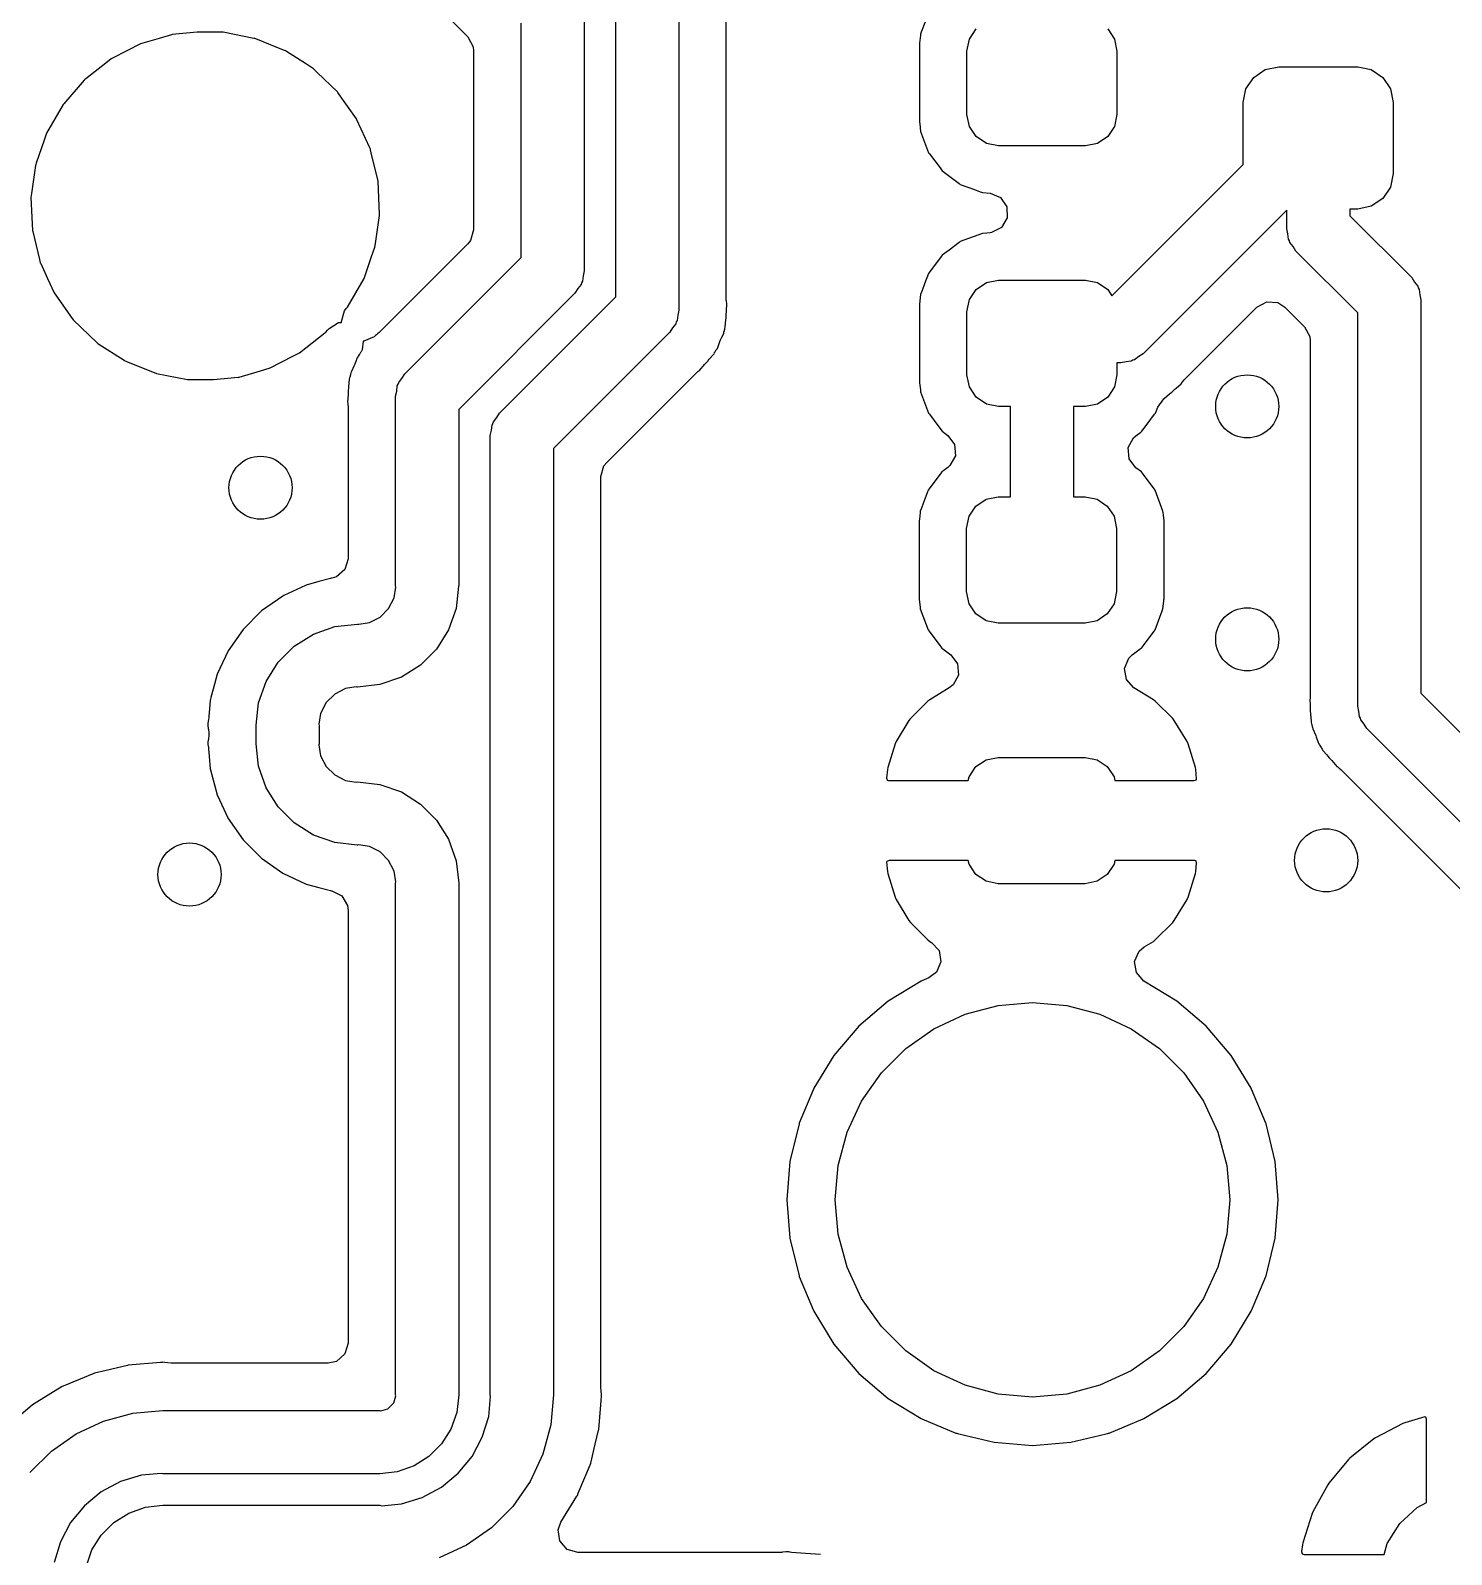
# Model space of a CAD drawing. Extents: x 3.82 to 6.18, y -5.18 to -3.22.
# Drawn here: x 4.4918 to 4.8462, y -4.7975 to -4.4175 of the extents above; entities that cross this region are included whole.
import ezdxf

# ---------------------------------------------------------------- set-up
doc = ezdxf.new("R2010")
doc.units = 0
doc.header["$MEASUREMENT"] = 0
doc.layers.add('BLACK', color=7, linetype='CONTINUOUS')

msp = doc.modelspace()

# ---------------------------------------------------------------- linework, layer by layer
at = {"layer": 'BLACK', "linetype": 'CONTINUOUS'}
for p, q in [((4.52777, -4.34596), (4.60089, -4.41908)), ((4.65354, -4.40259), (4.65354, -4.48719)), ((4.6378, -4.48391), (4.6378, -4.40585)), ((4.66537, -4.48456), (4.66537, -4.40535)), ((4.61417, -4.47413), (4.61417, -4.41563)), ((4.62992, -4.41237), (4.62992, -4.4774)), ((4.71568, -4.41341), (4.714, -4.4179)), ((4.52392, -4.41944), (4.51927, -4.42081)), ((4.52698, -4.41855), (4.52392, -4.41944)), ((4.5272, -4.41848), (4.52698, -4.41855)), ((4.52698, -4.41855), (4.52698, -4.41855)), ((4.53337, -4.41789), (4.5272, -4.41848)), ((4.53946, -4.41789), (4.53337, -4.41789)), ((4.53968, -4.4179), (4.53946, -4.41789)), ((4.53986, -4.41794), (4.53968, -4.4179)), ((4.54756, -4.41944), (4.53986, -4.41794)), ((4.53986, -4.41794), (4.53986, -4.41794)), ((4.54779, -4.41949), (4.54756, -4.41944)), ((4.54756, -4.41944), (4.54756, -4.41944)), ((4.54801, -4.41958), (4.54779, -4.41949)), ((4.55492, -4.42236), (4.54801, -4.41958)), ((4.54801, -4.41958), (4.54801, -4.41958)), ((4.60089, -4.41908), (4.60223, -4.42153)), ((4.71379, -4.41867), (4.71358, -4.42064)), ((4.71382, -4.41836), (4.71379, -4.41867)), ((4.71379, -4.41867), (4.71379, -4.41867)), ((4.714, -4.4179), (4.71382, -4.41836)), ((4.72539, -4.42264), (4.72599, -4.41962)), ((4.72599, -4.41962), (4.7277, -4.41707)), ((4.76049, -4.41707), (4.7622, -4.41962)), ((4.7622, -4.41962), (4.7628, -4.42264)), ((4.516, -4.42249), (4.51213, -4.42449)), ((4.51927, -4.42081), (4.516, -4.42249)), ((4.55546, -4.42258), (4.55492, -4.42236)), ((4.55566, -4.42271), (4.55546, -4.42258)), ((4.56064, -4.42592), (4.55566, -4.42271)), ((4.55566, -4.42271), (4.55566, -4.42271)), ((4.60223, -4.42153), (4.60234, -4.42259)), ((4.60234, -4.42259), (4.60234, -4.46717)), ((4.71358, -4.42064), (4.71356, -4.42077)), ((4.71356, -4.42077), (4.71356, -4.44025)), ((4.72539, -4.43839), (4.72539, -4.42264)), ((4.7628, -4.42264), (4.7628, -4.43839)), ((4.51106, -4.42527), (4.5056, -4.42956)), ((4.51192, -4.42459), (4.51106, -4.42527)), ((4.51213, -4.42449), (4.51192, -4.42459)), ((4.51213, -4.42449), (4.51213, -4.42449)), ((4.56241, -4.42706), (4.56064, -4.42592)), ((4.56258, -4.42723), (4.56241, -4.42706)), ((4.56333, -4.42795), (4.56258, -4.42723)), ((4.79689, -4.42917), (4.79976, -4.42725)), ((4.79976, -4.42725), (4.80315, -4.42657)), ((4.80315, -4.42657), (4.82283, -4.42657)), ((4.82283, -4.42657), (4.82622, -4.42725)), ((4.82622, -4.42725), (4.8291, -4.42917)), ((4.50526, -4.42988), (4.50015, -4.43577)), ((4.50542, -4.4297), (4.50526, -4.42988)), ((4.50526, -4.42988), (4.50526, -4.42988)), ((4.5056, -4.42956), (4.50542, -4.4297)), ((4.5056, -4.42956), (4.5056, -4.42956)), ((4.56838, -4.43278), (4.56333, -4.42795)), ((4.79497, -4.43204), (4.79689, -4.42917)), ((4.8291, -4.42917), (4.83102, -4.43204)), ((4.56852, -4.43297), (4.56838, -4.43278)), ((4.56866, -4.43317), (4.56852, -4.43297)), ((4.56852, -4.43297), (4.56852, -4.43297)), ((4.57316, -4.43952), (4.56866, -4.43317)), ((4.79429, -4.43543), (4.79497, -4.43204)), ((4.83102, -4.43204), (4.83169, -4.43543)), ((4.5, -4.43595), (4.49586, -4.4431)), ((4.50015, -4.43577), (4.5, -4.43595)), ((4.50015, -4.43577), (4.50015, -4.43577)), ((4.72599, -4.4414), (4.72539, -4.43839)), ((4.7628, -4.43839), (4.7622, -4.4414)), ((4.79429, -4.45087), (4.79429, -4.43543)), ((4.83169, -4.43543), (4.83169, -4.45315)), ((4.57326, -4.43974), (4.57316, -4.43952)), ((4.57643, -4.44671), (4.57326, -4.43974)), ((4.71356, -4.44025), (4.71358, -4.44038)), ((4.71358, -4.44038), (4.71358, -4.44038)), ((4.71358, -4.44038), (4.71362, -4.44078)), ((4.71362, -4.44078), (4.71382, -4.44266)), ((4.7277, -4.44395), (4.72599, -4.4414)), ((4.7622, -4.4414), (4.76049, -4.44395)), ((4.49525, -4.44485), (4.49328, -4.45054)), ((4.49586, -4.4431), (4.49525, -4.44485)), ((4.71382, -4.44266), (4.71581, -4.44795)), ((4.73025, -4.44566), (4.7277, -4.44395)), ((4.73327, -4.44626), (4.73025, -4.44566)), ((4.75492, -4.44626), (4.73327, -4.44626)), ((4.75793, -4.44566), (4.75492, -4.44626)), ((4.76049, -4.44395), (4.75793, -4.44566)), ((4.57659, -4.44705), (4.57643, -4.44671)), ((4.57664, -4.44728), (4.57659, -4.44705)), ((4.57682, -4.44802), (4.57664, -4.44728)), ((4.57664, -4.44728), (4.57664, -4.44728)), ((4.57852, -4.45509), (4.57682, -4.44802)), ((4.71581, -4.44795), (4.71602, -4.44823)), ((4.71602, -4.44823), (4.71602, -4.44823)), ((4.71602, -4.44823), (4.71866, -4.45176)), ((4.49311, -4.45115), (4.49211, -4.4581)), ((4.49315, -4.45091), (4.49311, -4.45115)), ((4.49311, -4.45115), (4.49311, -4.45115)), ((4.49328, -4.45054), (4.49315, -4.45091)), ((4.71866, -4.45176), (4.71919, -4.45246)), ((4.71919, -4.45246), (4.71947, -4.45267)), ((4.71947, -4.45267), (4.72342, -4.45564)), ((4.76155, -4.48362), (4.79429, -4.45087)), ((4.83169, -4.45315), (4.83102, -4.45654)), ((4.5789, -4.46335), (4.57852, -4.45509)), ((4.72342, -4.45564), (4.72343, -4.45564)), ((4.72343, -4.45564), (4.72371, -4.45585)), ((4.72371, -4.45585), (4.72723, -4.45717)), ((4.72723, -4.45717), (4.7287, -4.45772)), ((4.7287, -4.45772), (4.7287, -4.45772)), ((4.7287, -4.45772), (4.72899, -4.45783)), ((4.83102, -4.45654), (4.8291, -4.45941)), ((4.49211, -4.4581), (4.49196, -4.45909)), ((4.49196, -4.45909), (4.49234, -4.46735)), ((4.72899, -4.45783), (4.7293, -4.45786)), ((4.7293, -4.45786), (4.7293, -4.45786)), ((4.7293, -4.45786), (4.73113, -4.45806)), ((4.73113, -4.45806), (4.73371, -4.45913)), ((4.73371, -4.45913), (4.7353, -4.46143)), ((4.7353, -4.46143), (4.7354, -4.46422)), ((4.82622, -4.46133), (4.82283, -4.46201)), ((4.8291, -4.45941), (4.82622, -4.46133)), ((4.57785, -4.47062), (4.57887, -4.46358)), ((4.57887, -4.46358), (4.5789, -4.46335)), ((4.57887, -4.46358), (4.57887, -4.46358)), ((4.7354, -4.46422), (4.73397, -4.46663)), ((4.80512, -4.46232), (4.76934, -4.4981)), ((4.80512, -4.46693), (4.80512, -4.46232)), ((4.82283, -4.46201), (4.82087, -4.46201)), ((4.82087, -4.46201), (4.82087, -4.46367)), ((4.82087, -4.46367), (4.83629, -4.47909)), ((4.49234, -4.46735), (4.4924, -4.46758)), ((4.4924, -4.46758), (4.4924, -4.46758)), ((4.4924, -4.46758), (4.49409, -4.47459)), ((4.60234, -4.46717), (4.60156, -4.46986)), ((4.72899, -4.46816), (4.72371, -4.47014)), ((4.7293, -4.46812), (4.72899, -4.46816)), ((4.73038, -4.468), (4.7293, -4.46812)), ((4.7293, -4.46812), (4.7293, -4.46812)), ((4.73113, -4.46792), (4.73038, -4.468)), ((4.73147, -4.46787), (4.73113, -4.46792)), ((4.73397, -4.46663), (4.73147, -4.46787)), ((4.80541, -4.46821), (4.80512, -4.46693)), ((4.80556, -4.46952), (4.80541, -4.46821)), ((4.57692, -4.47382), (4.57764, -4.47175)), ((4.57764, -4.47175), (4.57772, -4.47153)), ((4.57764, -4.47175), (4.57764, -4.47175)), ((4.57772, -4.47153), (4.57785, -4.47062)), ((4.60089, -4.47068), (4.57877, -4.4928)), ((4.60156, -4.46986), (4.60089, -4.47068)), ((4.72092, -4.47223), (4.71919, -4.47352)), ((4.72342, -4.47035), (4.72092, -4.47223)), ((4.72343, -4.47035), (4.72342, -4.47035)), ((4.72371, -4.47014), (4.72343, -4.47035)), ((4.8058, -4.4699), (4.80556, -4.46952)), ((4.8059, -4.47034), (4.8058, -4.4699)), ((4.80672, -4.47137), (4.8059, -4.47034)), ((4.80741, -4.47249), (4.80672, -4.47137)), ((4.82283, -4.48791), (4.80741, -4.47249)), ((4.49409, -4.47459), (4.49428, -4.47539)), ((4.49428, -4.47539), (4.49438, -4.47561)), ((4.49438, -4.47561), (4.49438, -4.47561)), ((4.49438, -4.47561), (4.49608, -4.47934)), ((4.57501, -4.47934), (4.57692, -4.47382)), ((4.58518, -4.50312), (4.61417, -4.47413)), ((4.71898, -4.4738), (4.71602, -4.47776)), ((4.71919, -4.47352), (4.71898, -4.4738)), ((4.49608, -4.47934), (4.4977, -4.48292)), ((4.57087, -4.48649), (4.57501, -4.47934)), ((4.62924, -4.48038), (4.62914, -4.48082)), ((4.62948, -4.47999), (4.62924, -4.48038)), ((4.62963, -4.47869), (4.62948, -4.47999)), ((4.62992, -4.4774), (4.62963, -4.47869)), ((4.71581, -4.47804), (4.71483, -4.48065)), ((4.71602, -4.47776), (4.71581, -4.47804)), ((4.71602, -4.47776), (4.71602, -4.47776)), ((4.7277, -4.48203), (4.73025, -4.48032)), ((4.73025, -4.48032), (4.73327, -4.47972)), ((4.73327, -4.47972), (4.75492, -4.47972)), ((4.75492, -4.47972), (4.75793, -4.48032)), ((4.75793, -4.48032), (4.76049, -4.48203)), ((4.83629, -4.47909), (4.83698, -4.4802)), ((4.83698, -4.4802), (4.8378, -4.48123)), ((4.4977, -4.48292), (4.50048, -4.48683)), ((4.62762, -4.48296), (4.59862, -4.51195)), ((4.6088, -4.51291), (4.6378, -4.48391)), ((4.62831, -4.48185), (4.62762, -4.48296)), ((4.62914, -4.48082), (4.62831, -4.48185)), ((4.71382, -4.48332), (4.71356, -4.48573)), ((4.71419, -4.48234), (4.71382, -4.48332)), ((4.71483, -4.48065), (4.71419, -4.48234)), ((4.72599, -4.48459), (4.7277, -4.48203)), ((4.76049, -4.48203), (4.76155, -4.48362)), ((4.8378, -4.48123), (4.8379, -4.48167)), ((4.8379, -4.48167), (4.83814, -4.48206)), ((4.83814, -4.48206), (4.83829, -4.48336)), ((4.83829, -4.48336), (4.83858, -4.48465)), ((4.50048, -4.48683), (4.50181, -4.48871)), ((4.56936, -4.49003), (4.57018, -4.48736)), ((4.57018, -4.48736), (4.57058, -4.48683)), ((4.57058, -4.48683), (4.57087, -4.48649)), ((4.65354, -4.48719), (4.65325, -4.48847)), ((4.66543, -4.48512), (4.66537, -4.48456)), ((4.66537, -4.48811), (4.66539, -4.48775)), ((4.66537, -4.48871), (4.66537, -4.48811)), ((4.66539, -4.48775), (4.66543, -4.48721)), ((4.66546, -4.48548), (4.66543, -4.48512)), ((4.66543, -4.48512), (4.66543, -4.48512)), ((4.66543, -4.48721), (4.66553, -4.48582)), ((4.66553, -4.48582), (4.66546, -4.48548)), ((4.71356, -4.48573), (4.71356, -4.50521)), ((4.72539, -4.4876), (4.72599, -4.48459)), ((4.72539, -4.50335), (4.72539, -4.4876)), ((4.77956, -4.50461), (4.79767, -4.48649)), ((4.79767, -4.48649), (4.80013, -4.48515)), ((4.80013, -4.48515), (4.80291, -4.48535)), ((4.80291, -4.48535), (4.80469, -4.48649)), ((4.80469, -4.48649), (4.80955, -4.49135)), ((4.82283, -4.58599), (4.82283, -4.48791)), ((4.83858, -4.48465), (4.83858, -4.58273)), ((4.50181, -4.48871), (4.50249, -4.48966)), ((4.50249, -4.48966), (4.50846, -4.49538)), ((4.56591, -4.4922), (4.56628, -4.49178)), ((4.56628, -4.49178), (4.56863, -4.49027)), ((4.56863, -4.49027), (4.56943, -4.49027)), ((4.56943, -4.49027), (4.56936, -4.49003)), ((4.65194, -4.49163), (4.65124, -4.49274)), ((4.65276, -4.4906), (4.65194, -4.49163)), ((4.65286, -4.49016), (4.65276, -4.4906)), ((4.6531, -4.48978), (4.65286, -4.49016)), ((4.65325, -4.48847), (4.6531, -4.48978)), ((4.6648, -4.4925), (4.66496, -4.49193)), ((4.66496, -4.49193), (4.66499, -4.49178)), ((4.66499, -4.49178), (4.66511, -4.49145)), ((4.66511, -4.49145), (4.66525, -4.48962)), ((4.66525, -4.48962), (4.66529, -4.48923)), ((4.66529, -4.48923), (4.66537, -4.48871)), ((4.80955, -4.49135), (4.81089, -4.49381)), ((4.50846, -4.49538), (4.50866, -4.4955)), ((4.50866, -4.4955), (4.51521, -4.49973)), ((4.55895, -4.49785), (4.56206, -4.4954)), ((4.56206, -4.4954), (4.56526, -4.49289)), ((4.56526, -4.49288), (4.56545, -4.49274)), ((4.56526, -4.49289), (4.56526, -4.49288)), ((4.56545, -4.49274), (4.56591, -4.4922)), ((4.57484, -4.49497), (4.57454, -4.4971)), ((4.57499, -4.49499), (4.57484, -4.49497)), ((4.57754, -4.49386), (4.57499, -4.49499)), ((4.57761, -4.49379), (4.57754, -4.49386)), ((4.57785, -4.49353), (4.57761, -4.49379)), ((4.57814, -4.49334), (4.57785, -4.49353)), ((4.57841, -4.49311), (4.57814, -4.49334)), ((4.57877, -4.4928), (4.5784, -4.4931)), ((4.5784, -4.4931), (4.57841, -4.49311)), ((4.65124, -4.49274), (4.62224, -4.52174)), ((4.66339, -4.49604), (4.66377, -4.49502)), ((4.66377, -4.49502), (4.66393, -4.49465)), ((4.66393, -4.49465), (4.66428, -4.49392)), ((4.66428, -4.49392), (4.66471, -4.493)), ((4.66471, -4.493), (4.66476, -4.49265)), ((4.66476, -4.49265), (4.6648, -4.4925)), ((4.81089, -4.49381), (4.811, -4.49486)), ((4.811, -4.49486), (4.811, -4.58323)), ((4.5516, -4.50163), (4.55724, -4.49873)), ((4.55724, -4.49873), (4.55874, -4.49795)), ((4.55874, -4.49795), (4.55895, -4.49785)), ((4.55874, -4.49795), (4.55874, -4.49795)), ((4.57316, -4.49946), (4.57304, -4.49979)), ((4.57329, -4.49913), (4.57316, -4.49946)), ((4.57316, -4.49946), (4.57316, -4.49946)), ((4.5735, -4.49885), (4.57329, -4.49913)), ((4.57357, -4.49872), (4.5735, -4.49885)), ((4.57388, -4.4982), (4.57357, -4.49872)), ((4.57396, -4.49808), (4.57388, -4.4982)), ((4.57411, -4.49776), (4.57396, -4.49808)), ((4.57427, -4.49758), (4.57411, -4.49776)), ((4.57454, -4.4971), (4.57427, -4.49758)), ((4.66084, -4.49979), (4.6611, -4.49948)), ((4.6611, -4.49948), (4.66207, -4.49837)), ((4.66207, -4.49837), (4.66231, -4.49811)), ((4.66207, -4.49837), (4.66207, -4.49837)), ((4.66231, -4.49811), (4.66246, -4.49779)), ((4.66246, -4.49779), (4.66254, -4.49766)), ((4.66254, -4.49766), (4.66285, -4.49715)), ((4.66285, -4.49715), (4.66292, -4.49702)), ((4.66292, -4.49702), (4.66313, -4.49674)), ((4.66313, -4.49674), (4.66339, -4.49604)), ((4.76822, -4.4988), (4.76719, -4.49961)), ((4.76934, -4.4981), (4.76822, -4.4988)), ((4.51521, -4.49973), (4.51521, -4.49973)), ((4.51521, -4.49973), (4.5154, -4.49986)), ((4.5154, -4.49986), (4.51562, -4.49995)), ((4.51562, -4.49995), (4.52285, -4.50286)), ((4.52285, -4.50286), (4.52285, -4.50286)), ((4.52285, -4.50286), (4.52307, -4.50295)), ((4.52307, -4.50295), (4.5233, -4.503)), ((4.5233, -4.503), (4.5233, -4.503)), ((4.5233, -4.503), (4.53101, -4.5045)), ((4.54389, -4.50389), (4.5492, -4.50234)), ((4.5492, -4.50234), (4.5516, -4.50163)), ((4.57166, -4.50322), (4.57161, -4.50336)), ((4.57171, -4.50287), (4.57166, -4.50322)), ((4.57186, -4.50255), (4.57171, -4.50287)), ((4.57249, -4.50121), (4.57186, -4.50255)), ((4.57186, -4.50255), (4.57186, -4.50255)), ((4.57264, -4.50085), (4.57249, -4.50121)), ((4.57271, -4.50066), (4.57264, -4.50085)), ((4.57304, -4.49979), (4.57271, -4.50066)), ((4.58448, -4.50424), (4.58518, -4.50312)), ((4.63553, -4.52518), (4.65765, -4.50306)), ((4.65765, -4.50306), (4.65802, -4.50277)), ((4.658, -4.50275), (4.65827, -4.50252)), ((4.65802, -4.50277), (4.658, -4.50275)), ((4.65827, -4.50252), (4.65857, -4.50234)), ((4.65857, -4.50234), (4.6596, -4.50118)), ((4.6596, -4.50118), (4.65995, -4.50077)), ((4.65995, -4.50077), (4.66016, -4.50055)), ((4.66016, -4.50055), (4.6606, -4.50011)), ((4.6606, -4.50011), (4.66072, -4.49995)), ((4.66072, -4.49995), (4.66084, -4.49979)), ((4.72599, -4.50636), (4.72539, -4.50335)), ((4.7628, -4.50335), (4.7622, -4.50636)), ((4.76378, -4.50039), (4.7628, -4.50039)), ((4.7628, -4.50039), (4.7628, -4.50335)), ((4.76506, -4.5001), (4.76378, -4.50039)), ((4.76637, -4.49996), (4.76506, -4.5001)), ((4.76675, -4.49972), (4.76637, -4.49996)), ((4.76719, -4.49961), (4.76675, -4.49972)), ((4.53101, -4.5045), (4.53101, -4.5045)), ((4.53101, -4.5045), (4.53119, -4.50454)), ((4.53119, -4.50454), (4.5314, -4.50455)), ((4.5314, -4.50455), (4.5375, -4.50455)), ((4.5375, -4.50455), (4.54366, -4.50396)), ((4.54366, -4.50396), (4.54389, -4.50389)), ((4.54389, -4.50389), (4.54389, -4.50389)), ((4.57112, -4.50664), (4.57104, -4.50716)), ((4.57117, -4.50624), (4.57112, -4.50664)), ((4.57131, -4.50442), (4.57117, -4.50624)), ((4.57143, -4.50408), (4.57131, -4.50442)), ((4.57146, -4.50394), (4.57143, -4.50408)), ((4.57161, -4.50336), (4.57146, -4.50394)), ((4.58317, -4.50739), (4.58332, -4.50609)), ((4.58332, -4.50609), (4.58356, -4.5057)), ((4.58356, -4.5057), (4.58366, -4.50526)), ((4.58366, -4.50526), (4.58448, -4.50424)), ((4.71356, -4.50521), (4.71358, -4.50535)), ((4.71358, -4.50535), (4.71358, -4.50535)), ((4.71358, -4.50535), (4.71377, -4.50712)), ((4.71377, -4.50712), (4.71382, -4.50762)), ((4.7277, -4.50891), (4.72599, -4.50636)), ((4.7622, -4.50636), (4.76049, -4.50891)), ((4.77663, -4.50754), (4.77705, -4.50712)), ((4.77705, -4.50712), (4.77732, -4.50687)), ((4.77732, -4.50687), (4.77758, -4.50664)), ((4.77758, -4.50664), (4.77878, -4.50561)), ((4.77878, -4.50561), (4.77897, -4.50531)), ((4.77897, -4.50531), (4.77921, -4.50504)), ((4.77921, -4.50504), (4.77956, -4.50461)), ((4.77921, -4.50504), (4.77921, -4.50504)), ((4.57094, -4.50931), (4.57089, -4.51004)), ((4.57089, -4.51004), (4.57096, -4.51039)), ((4.57103, -4.50812), (4.57094, -4.50931)), ((4.57096, -4.51039), (4.57098, -4.51074)), ((4.57098, -4.51074), (4.57098, -4.51074)), ((4.57098, -4.51074), (4.57104, -4.5113)), ((4.57104, -4.50775), (4.57103, -4.50812)), ((4.57104, -4.50716), (4.57104, -4.50775)), ((4.58287, -4.50868), (4.58317, -4.50739)), ((4.58287, -4.55597), (4.58287, -4.50868)), ((4.71382, -4.50762), (4.71581, -4.51291)), ((4.73025, -4.51062), (4.7277, -4.50891)), ((4.73327, -4.51122), (4.73025, -4.51062)), ((4.75793, -4.51062), (4.75492, -4.51122)), ((4.76049, -4.50891), (4.75793, -4.51062)), ((4.77295, -4.5114), (4.77452, -4.50931)), ((4.77451, -4.50929), (4.77459, -4.50922)), ((4.77452, -4.50931), (4.77451, -4.50929)), ((4.77459, -4.50922), (4.77589, -4.50809)), ((4.77589, -4.50809), (4.7762, -4.50785)), ((4.7762, -4.50785), (4.77647, -4.50765)), ((4.77647, -4.50765), (4.77663, -4.50754)), ((4.57104, -4.5113), (4.57104, -4.5492)), ((4.59862, -4.51195), (4.59862, -4.55598)), ((4.60728, -4.51505), (4.6081, -4.51402)), ((4.6081, -4.51402), (4.6088, -4.51291)), ((4.71581, -4.51291), (4.71602, -4.51319)), ((4.71602, -4.51319), (4.71602, -4.51319)), ((4.71602, -4.51319), (4.71809, -4.51596)), ((4.73622, -4.51122), (4.73327, -4.51122)), ((4.73622, -4.53377), (4.73622, -4.51122)), ((4.75492, -4.51122), (4.75197, -4.51122)), ((4.75197, -4.51122), (4.75197, -4.53377)), ((4.77009, -4.51596), (4.77217, -4.51319)), ((4.77217, -4.51319), (4.77238, -4.51291)), ((4.77217, -4.51319), (4.77217, -4.51319)), ((4.77238, -4.51291), (4.77295, -4.5114)), ((4.6065, -4.51846), (4.60679, -4.51718)), ((4.6065, -4.75768), (4.6065, -4.51846)), ((4.60679, -4.51718), (4.60694, -4.51587)), ((4.60694, -4.51587), (4.60718, -4.51549)), ((4.60718, -4.51549), (4.60728, -4.51505)), ((4.71809, -4.51596), (4.71919, -4.51742)), ((4.71919, -4.51742), (4.7203, -4.51825)), ((4.7203, -4.51825), (4.72062, -4.51849)), ((4.72062, -4.51849), (4.72229, -4.52073)), ((4.76748, -4.51856), (4.76872, -4.51763)), ((4.76872, -4.51763), (4.769, -4.51742)), ((4.769, -4.51742), (4.77009, -4.51596)), ((4.62224, -4.52174), (4.62224, -4.75768)), ((4.72229, -4.52073), (4.72249, -4.52352)), ((4.76561, -4.52147), (4.76695, -4.51902)), ((4.7658, -4.52426), (4.76561, -4.52147)), ((4.76695, -4.51902), (4.76748, -4.51856)), ((4.63407, -4.52869), (4.63486, -4.52601)), ((4.63486, -4.52601), (4.63553, -4.52518)), ((4.72115, -4.52597), (4.72062, -4.52643)), ((4.72249, -4.52352), (4.72115, -4.52597)), ((4.76748, -4.5265), (4.7658, -4.52426)), ((4.63407, -4.75591), (4.63407, -4.52869)), ((4.71888, -4.52785), (4.71592, -4.5318)), ((4.7191, -4.52757), (4.71888, -4.52785)), ((4.71962, -4.52717), (4.7191, -4.52757)), ((4.72062, -4.52643), (4.71962, -4.52717)), ((4.7689, -4.52757), (4.76748, -4.5265)), ((4.76912, -4.52785), (4.7689, -4.52757)), ((4.77208, -4.5318), (4.76912, -4.52785)), ((4.71571, -4.53209), (4.71447, -4.5354)), ((4.71592, -4.5318), (4.71571, -4.53209)), ((4.71592, -4.5318), (4.71592, -4.5318)), ((4.77229, -4.53209), (4.77208, -4.5318)), ((4.77208, -4.5318), (4.77208, -4.5318)), ((4.77427, -4.53737), (4.77229, -4.53209)), ((4.71373, -4.53737), (4.7137, -4.53768)), ((4.71402, -4.5366), (4.71373, -4.53737)), ((4.71447, -4.5354), (4.71402, -4.5366)), ((4.7259, -4.53863), (4.72761, -4.53608)), ((4.72761, -4.53608), (4.73016, -4.53437)), ((4.73016, -4.53437), (4.73317, -4.53377)), ((4.73317, -4.53377), (4.73622, -4.53377)), ((4.75197, -4.53377), (4.75483, -4.53377)), ((4.75483, -4.53377), (4.75784, -4.53437)), ((4.75784, -4.53437), (4.76039, -4.53608)), ((4.76039, -4.53608), (4.7621, -4.53863)), ((4.7743, -4.53768), (4.77427, -4.53737)), ((4.71351, -4.53937), (4.71347, -4.53978)), ((4.71347, -4.53978), (4.71347, -4.55926)), ((4.7137, -4.53768), (4.71351, -4.53937)), ((4.7137, -4.53768), (4.7137, -4.53768)), ((4.7253, -4.54165), (4.7259, -4.53863)), ((4.7621, -4.53863), (4.7627, -4.54165)), ((4.77438, -4.53836), (4.7743, -4.53768)), ((4.7743, -4.53768), (4.7743, -4.53768)), ((4.77453, -4.53978), (4.77438, -4.53836)), ((4.77453, -4.55926), (4.77453, -4.53978)), ((4.7253, -4.55739), (4.7253, -4.54165)), ((4.7627, -4.54165), (4.7627, -4.55739)), ((4.57026, -4.55189), (4.56814, -4.55372)), ((4.57104, -4.5492), (4.57026, -4.55189)), ((4.56043, -4.55585), (4.55503, -4.55837)), ((4.56062, -4.55576), (4.56043, -4.55585)), ((4.56376, -4.55492), (4.56062, -4.55576)), ((4.56668, -4.55413), (4.56376, -4.55492)), ((4.56689, -4.55408), (4.56668, -4.55413)), ((4.56668, -4.55413), (4.56668, -4.55413)), ((4.56701, -4.55407), (4.56689, -4.55408)), ((4.56814, -4.55372), (4.56701, -4.55407)), ((4.58252, -4.55895), (4.58294, -4.55627)), ((4.58294, -4.55627), (4.58287, -4.55597)), ((4.59861, -4.55605), (4.59799, -4.56159)), ((4.59862, -4.556), (4.59861, -4.55605)), ((4.59862, -4.55598), (4.59862, -4.556)), ((4.59862, -4.55598), (4.59862, -4.55598)), ((4.55474, -4.5585), (4.54943, -4.56222)), ((4.55503, -4.55837), (4.55474, -4.5585)), ((4.58115, -4.56163), (4.58252, -4.55895)), ((4.71347, -4.55926), (4.71348, -4.55939)), ((4.71348, -4.55939), (4.71348, -4.55939)), ((4.71348, -4.55939), (4.71369, -4.56126)), ((4.7259, -4.56041), (4.7253, -4.55739)), ((4.7627, -4.55739), (4.7621, -4.56041)), ((4.77427, -4.56167), (4.77447, -4.55978)), ((4.77447, -4.55978), (4.77452, -4.55939)), ((4.77452, -4.55939), (4.77453, -4.55926)), ((4.77452, -4.55939), (4.77452, -4.55939)), ((4.54943, -4.56222), (4.54484, -4.56681)), ((4.57634, -4.56513), (4.57902, -4.56376)), ((4.57902, -4.56376), (4.58115, -4.56163)), ((4.59799, -4.56159), (4.59612, -4.56693)), ((4.71369, -4.56126), (4.71373, -4.56167)), ((4.71373, -4.56167), (4.71571, -4.56695)), ((4.72761, -4.56296), (4.7259, -4.56041)), ((4.73016, -4.56467), (4.72761, -4.56296)), ((4.76039, -4.56296), (4.75784, -4.56467)), ((4.7621, -4.56041), (4.76039, -4.56296)), ((4.77229, -4.56695), (4.77406, -4.56222)), ((4.77406, -4.56222), (4.77416, -4.56196)), ((4.77416, -4.56196), (4.77427, -4.56167)), ((4.77416, -4.56196), (4.77416, -4.56196)), ((4.54484, -4.56681), (4.54111, -4.57213)), ((4.5624, -4.56799), (4.56774, -4.56612)), ((4.56774, -4.56612), (4.57335, -4.56549)), ((4.57335, -4.56549), (4.57336, -4.56549)), ((4.57336, -4.56549), (4.57337, -4.56549)), ((4.57337, -4.56549), (4.57339, -4.56549)), ((4.57339, -4.56549), (4.57368, -4.56555)), ((4.57368, -4.56555), (4.57634, -4.56513)), ((4.59612, -4.56693), (4.59311, -4.57172)), ((4.71571, -4.56695), (4.71592, -4.56724)), ((4.71592, -4.56724), (4.71592, -4.56724)), ((4.71592, -4.56724), (4.7186, -4.57081)), ((4.73317, -4.56527), (4.73016, -4.56467)), ((4.75483, -4.56527), (4.73317, -4.56527)), ((4.75784, -4.56467), (4.75483, -4.56527)), ((4.7694, -4.57081), (4.77208, -4.56724)), ((4.77208, -4.56724), (4.77229, -4.56695)), ((4.77208, -4.56724), (4.77208, -4.56724)), ((4.55361, -4.575), (4.55761, -4.571)), ((4.55761, -4.571), (4.5624, -4.56799)), ((4.59311, -4.57172), (4.58911, -4.57572)), ((4.7186, -4.57081), (4.7191, -4.57147)), ((4.7191, -4.57147), (4.71938, -4.57168)), ((4.71938, -4.57168), (4.72139, -4.57319)), ((4.76661, -4.57319), (4.76862, -4.57168)), ((4.76862, -4.57168), (4.7689, -4.57147)), ((4.7689, -4.57147), (4.7694, -4.57081)), ((4.54111, -4.57213), (4.53837, -4.57801)), ((4.5506, -4.57979), (4.55361, -4.575)), ((4.72139, -4.57319), (4.72306, -4.57543)), ((4.72306, -4.57543), (4.72326, -4.57821)), ((4.76466, -4.57658), (4.76575, -4.57401)), ((4.76575, -4.57401), (4.76661, -4.57319)), ((4.53837, -4.57801), (4.53738, -4.58172)), ((4.58432, -4.57873), (4.57898, -4.5806)), ((4.58911, -4.57572), (4.58432, -4.57873)), ((4.72326, -4.57821), (4.72192, -4.58067)), ((4.76513, -4.57934), (4.76466, -4.57658)), ((4.76702, -4.5814), (4.76513, -4.57934)), ((4.53738, -4.58172), (4.53682, -4.58379)), ((4.54873, -4.58513), (4.5506, -4.57979)), ((4.5677, -4.58296), (4.56557, -4.58509)), ((4.57038, -4.58159), (4.5677, -4.58296)), ((4.57304, -4.58117), (4.57038, -4.58159)), ((4.57333, -4.58123), (4.57304, -4.58117)), ((4.57335, -4.58123), (4.57333, -4.58123)), ((4.57336, -4.58123), (4.57335, -4.58123)), ((4.57335, -4.58123), (4.57335, -4.58123)), ((4.57335, -4.58123), (4.57335, -4.58123)), ((4.57335, -4.58123), (4.57335, -4.58123)), ((4.57335, -4.58123), (4.57335, -4.58123)), ((4.57898, -4.5806), (4.57336, -4.58123)), ((4.72098, -4.5814), (4.7161, -4.58436)), ((4.72192, -4.58067), (4.72098, -4.5814)), ((4.7719, -4.58436), (4.76702, -4.5814)), ((4.83858, -4.58273), (4.91877, -4.66292)), ((4.53648, -4.58663), (4.53632, -4.58848)), ((4.53667, -4.5845), (4.53648, -4.58663)), ((4.53669, -4.58428), (4.53667, -4.5845)), ((4.53667, -4.5845), (4.53667, -4.5845)), ((4.53682, -4.58379), (4.53669, -4.58428)), ((4.5481, -4.59072), (4.54873, -4.58513)), ((4.56557, -4.58509), (4.5642, -4.58777)), ((4.71564, -4.58472), (4.71129, -4.58907)), ((4.7161, -4.58436), (4.71564, -4.58472)), ((4.77236, -4.58472), (4.7719, -4.58436)), ((4.77671, -4.58907), (4.77236, -4.58472)), ((4.81094, -4.58405), (4.81087, -4.5844)), ((4.81087, -4.5844), (4.81094, -4.58553)), ((4.81097, -4.5837), (4.81094, -4.58405)), ((4.81094, -4.58553), (4.81099, -4.58648)), ((4.811, -4.58323), (4.81095, -4.5837)), ((4.81095, -4.5837), (4.81097, -4.5837)), ((4.81099, -4.58648), (4.811, -4.58678)), ((4.811, -4.58678), (4.811, -4.58741)), ((4.82313, -4.58728), (4.82283, -4.58599)), ((4.53607, -4.59026), (4.53606, -4.59075)), ((4.53606, -4.59075), (4.53618, -4.59154)), ((4.53624, -4.58925), (4.53607, -4.59026)), ((4.53629, -4.58886), (4.53624, -4.58925)), ((4.53632, -4.58848), (4.53629, -4.58886)), ((4.5481, -4.59073), (4.5481, -4.59072)), ((4.5481, -4.59534), (4.5481, -4.59073)), ((4.5642, -4.58777), (4.56377, -4.59044)), ((4.56377, -4.59044), (4.56384, -4.59075)), ((4.56384, -4.59075), (4.56384, -4.59535)), ((4.71092, -4.58954), (4.70774, -4.5948)), ((4.71129, -4.58907), (4.71092, -4.58954)), ((4.77708, -4.58954), (4.77671, -4.58907)), ((4.78026, -4.5948), (4.77708, -4.58954)), ((4.811, -4.58741), (4.81103, -4.58758)), ((4.81103, -4.58758), (4.81106, -4.58781)), ((4.81106, -4.58781), (4.8111, -4.5882)), ((4.8111, -4.5882), (4.81112, -4.58848)), ((4.81112, -4.58848), (4.81121, -4.59003)), ((4.81121, -4.59003), (4.81133, -4.59036)), ((4.81133, -4.59036), (4.81137, -4.59051)), ((4.81137, -4.59051), (4.81151, -4.59109)), ((4.82327, -4.58858), (4.82313, -4.58728)), ((4.82351, -4.58897), (4.82327, -4.58858)), ((4.82361, -4.58941), (4.82351, -4.58897)), ((4.82443, -4.59044), (4.82361, -4.58941)), ((4.82513, -4.59155), (4.82443, -4.59044)), ((4.5362, -4.59409), (4.53607, -4.59485)), ((4.53618, -4.59154), (4.53622, -4.59181)), ((4.53627, -4.59327), (4.5362, -4.59409)), ((4.53622, -4.59181), (4.53627, -4.59252)), ((4.53627, -4.59252), (4.53627, -4.59327)), ((4.81151, -4.59109), (4.81155, -4.59123)), ((4.81155, -4.59123), (4.8116, -4.59158)), ((4.8116, -4.59158), (4.81236, -4.59325)), ((4.81236, -4.59325), (4.81251, -4.59362)), ((4.81251, -4.59362), (4.81301, -4.59501)), ((4.90531, -4.67174), (4.82513, -4.59155)), ((4.53607, -4.59485), (4.53606, -4.59534)), ((4.53606, -4.59534), (4.53609, -4.59553)), ((4.53609, -4.59553), (4.53609, -4.59553)), ((4.53609, -4.59553), (4.5362, -4.5963)), ((4.5362, -4.5963), (4.53623, -4.59657)), ((4.53623, -4.59657), (4.5364, -4.59845)), ((4.5481, -4.59535), (4.5481, -4.59534)), ((4.54873, -4.60096), (4.5481, -4.59535)), ((4.56384, -4.59536), (4.56378, -4.59565)), ((4.56378, -4.59565), (4.5642, -4.59832)), ((4.56384, -4.59535), (4.56384, -4.59536)), ((4.56384, -4.59536), (4.56384, -4.59536)), ((4.5642, -4.59832), (4.56557, -4.601)), ((4.70749, -4.59534), (4.70564, -4.60124)), ((4.70774, -4.5948), (4.70749, -4.59534)), ((4.78051, -4.59534), (4.78026, -4.5948)), ((4.78236, -4.60124), (4.78051, -4.59534)), ((4.81301, -4.59501), (4.81301, -4.59501)), ((4.81301, -4.59501), (4.81313, -4.59534)), ((4.81313, -4.59534), (4.81334, -4.59563)), ((4.81334, -4.59563), (4.81341, -4.59576)), ((4.81341, -4.59576), (4.81371, -4.59627)), ((4.81371, -4.59627), (4.81379, -4.5964)), ((4.81379, -4.5964), (4.81394, -4.59672)), ((4.81394, -4.59672), (4.81417, -4.59699)), ((4.81417, -4.59699), (4.81417, -4.59699)), ((4.81417, -4.59699), (4.81513, -4.59811)), ((4.81513, -4.59811), (4.81538, -4.59842)), ((4.5364, -4.59845), (4.53667, -4.60159)), ((4.53667, -4.60159), (4.53669, -4.60181)), ((4.53669, -4.60181), (4.53837, -4.60808)), ((4.5506, -4.6063), (4.54873, -4.60096)), ((4.56557, -4.601), (4.5677, -4.60313)), ((4.70554, -4.60175), (4.70534, -4.60391)), ((4.70564, -4.60124), (4.70554, -4.60175)), ((4.7259, -4.60359), (4.72761, -4.60104)), ((4.72761, -4.60104), (4.73016, -4.59933)), ((4.73016, -4.59933), (4.73317, -4.59873)), ((4.73317, -4.59873), (4.75483, -4.59873)), ((4.75483, -4.59873), (4.75784, -4.59933)), ((4.75784, -4.59933), (4.76039, -4.60104)), ((4.76039, -4.60104), (4.7621, -4.60359)), ((4.78246, -4.60175), (4.78236, -4.60124)), ((4.78267, -4.60408), (4.78246, -4.60175)), ((4.81538, -4.59842), (4.81569, -4.59884)), ((4.81569, -4.59884), (4.81611, -4.59927)), ((4.81611, -4.59927), (4.81636, -4.59954)), ((4.81636, -4.59954), (4.81762, -4.601)), ((4.81762, -4.601), (4.81792, -4.60119)), ((4.81792, -4.60119), (4.81818, -4.60142)), ((4.81818, -4.60142), (4.81818, -4.60142)), ((4.81818, -4.60142), (4.81862, -4.60177)), ((4.81862, -4.60177), (4.89203, -4.67518)), ((4.5677, -4.60313), (4.57038, -4.6045)), ((4.57038, -4.6045), (4.57305, -4.60493)), ((4.57305, -4.60493), (4.57336, -4.60486)), ((4.57336, -4.60486), (4.57336, -4.60485)), ((4.57336, -4.60485), (4.57337, -4.60486)), ((4.57336, -4.60486), (4.57336, -4.60486)), ((4.57337, -4.60486), (4.57337, -4.60486)), ((4.57337, -4.60486), (4.57339, -4.60486)), ((4.57339, -4.60486), (4.5734, -4.60486)), ((4.5734, -4.60486), (4.57898, -4.60549)), ((4.57898, -4.60549), (4.58432, -4.60736)), ((4.70534, -4.60391), (4.70548, -4.60437)), ((4.70548, -4.60437), (4.70553, -4.60441)), ((4.70553, -4.60441), (4.70583, -4.60448)), ((4.70583, -4.60448), (4.72572, -4.60448)), ((4.72572, -4.60448), (4.7259, -4.60359)), ((4.7621, -4.60359), (4.76228, -4.60448)), ((4.76228, -4.60448), (4.78199, -4.60448)), ((4.78199, -4.60448), (4.78259, -4.6043)), ((4.78259, -4.6043), (4.78263, -4.60425)), ((4.78263, -4.60425), (4.78267, -4.60408)), ((4.53837, -4.60808), (4.54111, -4.61396)), ((4.55361, -4.61109), (4.5506, -4.6063)), ((4.58432, -4.60736), (4.58911, -4.61037)), ((4.55761, -4.61509), (4.55361, -4.61109)), ((4.58911, -4.61037), (4.59311, -4.61437)), ((4.54111, -4.61396), (4.54484, -4.61928)), ((4.5624, -4.6181), (4.55761, -4.61509)), ((4.59311, -4.61437), (4.59612, -4.61916)), ((4.54484, -4.61928), (4.54943, -4.62386)), ((4.56774, -4.61997), (4.5624, -4.6181)), ((4.57331, -4.6206), (4.56774, -4.61997)), ((4.57333, -4.6206), (4.57331, -4.6206)), ((4.57335, -4.6206), (4.57333, -4.6206)), ((4.57336, -4.6206), (4.57335, -4.6206)), ((4.57335, -4.6206), (4.57335, -4.6206)), ((4.57335, -4.6206), (4.57335, -4.6206)), ((4.57335, -4.6206), (4.57335, -4.6206)), ((4.57335, -4.6206), (4.57335, -4.6206)), ((4.57367, -4.62053), (4.57336, -4.6206)), ((4.57634, -4.62096), (4.57367, -4.62053)), ((4.57902, -4.62232), (4.57634, -4.62096)), ((4.59612, -4.61916), (4.59799, -4.6245)), ((4.54943, -4.62386), (4.55474, -4.62759)), ((4.58115, -4.62446), (4.57902, -4.62232)), ((4.58252, -4.62714), (4.58115, -4.62446)), ((4.59799, -4.6245), (4.59862, -4.63012)), ((4.70537, -4.62471), (4.70533, -4.62489)), ((4.70533, -4.62489), (4.70554, -4.62721)), ((4.70541, -4.62466), (4.70537, -4.62471)), ((4.70601, -4.62448), (4.70541, -4.62466)), ((4.72572, -4.62448), (4.70601, -4.62448)), ((4.7259, -4.62537), (4.72572, -4.62448)), ((4.76228, -4.62448), (4.7621, -4.62537)), ((4.78217, -4.62448), (4.76228, -4.62448)), ((4.78247, -4.62455), (4.78217, -4.62448)), ((4.78252, -4.62459), (4.78247, -4.62455)), ((4.78266, -4.62505), (4.78252, -4.62459)), ((4.55474, -4.62759), (4.56062, -4.63033)), ((4.58294, -4.6298), (4.58252, -4.62714)), ((4.70554, -4.62721), (4.70564, -4.62772)), ((4.70564, -4.62772), (4.70749, -4.63362)), ((4.72761, -4.62792), (4.7259, -4.62537)), ((4.73016, -4.62963), (4.72761, -4.62792)), ((4.76039, -4.62792), (4.75784, -4.62963)), ((4.7621, -4.62537), (4.76039, -4.62792)), ((4.78051, -4.63362), (4.78236, -4.62772)), ((4.78236, -4.62772), (4.78246, -4.62721)), ((4.78246, -4.62721), (4.78266, -4.62505)), ((4.56062, -4.63033), (4.56376, -4.63117)), ((4.56376, -4.63117), (4.56668, -4.63195)), ((4.56668, -4.63195), (4.56668, -4.63195)), ((4.56668, -4.63195), (4.56689, -4.63201)), ((4.56689, -4.63201), (4.56698, -4.63202)), ((4.56698, -4.63202), (4.56945, -4.63324)), ((4.58287, -4.6301), (4.58294, -4.6298)), ((4.58287, -4.75768), (4.58287, -4.6301)), ((4.59862, -4.63012), (4.59862, -4.75768)), ((4.73317, -4.63023), (4.73016, -4.62963)), ((4.75483, -4.63023), (4.73317, -4.63023)), ((4.75784, -4.62963), (4.75483, -4.63023)), ((4.56945, -4.63324), (4.57088, -4.63564)), ((4.57088, -4.63564), (4.57104, -4.63689)), ((4.70749, -4.63362), (4.70774, -4.63416)), ((4.70774, -4.63416), (4.71092, -4.63942)), ((4.77708, -4.63942), (4.78026, -4.63416)), ((4.78026, -4.63416), (4.78051, -4.63362)), ((4.57104, -4.63689), (4.57104, -4.74482)), ((4.71092, -4.63942), (4.71129, -4.63989)), ((4.71129, -4.63989), (4.71564, -4.64424)), ((4.77236, -4.64424), (4.77671, -4.63989)), ((4.77671, -4.63989), (4.77708, -4.63942)), ((4.71564, -4.64424), (4.7161, -4.64461)), ((4.7161, -4.64461), (4.71654, -4.64487)), ((4.71654, -4.64487), (4.71843, -4.64693)), ((4.71843, -4.64693), (4.7189, -4.64969)), ((4.7672, -4.64967), (4.76831, -4.6471)), ((4.76831, -4.6471), (4.76955, -4.64602)), ((4.76955, -4.64602), (4.7719, -4.64461)), ((4.7719, -4.64461), (4.77236, -4.64424)), ((4.7189, -4.64969), (4.7178, -4.65226)), ((4.76766, -4.65242), (4.7672, -4.64967)), ((4.71393, -4.6545), (4.70574, -4.65952)), ((4.71411, -4.65442), (4.71393, -4.6545)), ((4.71587, -4.6537), (4.71411, -4.65442)), ((4.71411, -4.65442), (4.71411, -4.65442)), ((4.7178, -4.65226), (4.71587, -4.6537)), ((4.76953, -4.6545), (4.76766, -4.65242)), ((4.77772, -4.65952), (4.76953, -4.6545)), ((4.70574, -4.65952), (4.69843, -4.66576)), ((4.71713, -4.66644), (4.7249, -4.66281)), ((4.7249, -4.66281), (4.73319, -4.66059)), ((4.73319, -4.66059), (4.74173, -4.65984)), ((4.74173, -4.65984), (4.75028, -4.66059)), ((4.75028, -4.66059), (4.75856, -4.66281)), ((4.75856, -4.66281), (4.76634, -4.66644)), ((4.78503, -4.66576), (4.77772, -4.65952)), ((4.69843, -4.66576), (4.69219, -4.67306)), ((4.7101, -4.67136), (4.71713, -4.66644)), ((4.76634, -4.66644), (4.77337, -4.67136)), ((4.79127, -4.67306), (4.78503, -4.66576)), ((4.69219, -4.67306), (4.68717, -4.68126)), ((4.70403, -4.67742), (4.7101, -4.67136)), ((4.77337, -4.67136), (4.77943, -4.67742)), ((4.79629, -4.68126), (4.79127, -4.67306)), ((4.69911, -4.68445), (4.70403, -4.67742)), ((4.77943, -4.67742), (4.78435, -4.68445)), ((4.6871, -4.68144), (4.68357, -4.68995)), ((4.68717, -4.68126), (4.6871, -4.68144)), ((4.6871, -4.68144), (4.6871, -4.68144)), ((4.79636, -4.68144), (4.79629, -4.68126)), ((4.79637, -4.68144), (4.79636, -4.68144)), ((4.79989, -4.68995), (4.79637, -4.68144)), ((4.69549, -4.69222), (4.69911, -4.68445)), ((4.78435, -4.68445), (4.78798, -4.69222)), ((4.6835, -4.69013), (4.68125, -4.69948)), ((4.68357, -4.68995), (4.6835, -4.69013)), ((4.68357, -4.68995), (4.68357, -4.68995)), ((4.69327, -4.70051), (4.69549, -4.69222)), ((4.78798, -4.69222), (4.7902, -4.70051)), ((4.79997, -4.69013), (4.79989, -4.68995)), ((4.79989, -4.68995), (4.79989, -4.68995)), ((4.80221, -4.69948), (4.79997, -4.69013)), ((4.68125, -4.69948), (4.6805, -4.70906)), ((4.69252, -4.70906), (4.69327, -4.70051)), ((4.7902, -4.70051), (4.79094, -4.70906)), ((4.80296, -4.70906), (4.80221, -4.69948)), ((4.6805, -4.70906), (4.68125, -4.71863)), ((4.69327, -4.7176), (4.69252, -4.70906)), ((4.79094, -4.70906), (4.7902, -4.7176)), ((4.80221, -4.71863), (4.80296, -4.70906)), ((4.68125, -4.71863), (4.6835, -4.72798)), ((4.69549, -4.72589), (4.69327, -4.7176)), ((4.7902, -4.7176), (4.78798, -4.72589)), ((4.79997, -4.72798), (4.80221, -4.71863)), ((4.69911, -4.73366), (4.69549, -4.72589)), ((4.78798, -4.72589), (4.78435, -4.73366)), ((4.6835, -4.72798), (4.68357, -4.72816)), ((4.68357, -4.72816), (4.68357, -4.72816)), ((4.68357, -4.72816), (4.6871, -4.73667)), ((4.79637, -4.73667), (4.79989, -4.72816)), ((4.79989, -4.72816), (4.79997, -4.72798)), ((4.79989, -4.72816), (4.79989, -4.72816)), ((4.70403, -4.74069), (4.69911, -4.73366)), ((4.78435, -4.73366), (4.77943, -4.74069)), ((4.6871, -4.73667), (4.68717, -4.73685)), ((4.68717, -4.73685), (4.69219, -4.74505)), ((4.79127, -4.74505), (4.79629, -4.73685)), ((4.79629, -4.73685), (4.79637, -4.73667)), ((4.7101, -4.74675), (4.70403, -4.74069)), ((4.77943, -4.74069), (4.77337, -4.74675)), ((4.57104, -4.74482), (4.57026, -4.7475)), ((4.69219, -4.74505), (4.69843, -4.75235)), ((4.78503, -4.75235), (4.79127, -4.74505)), ((4.51604, -4.75034), (4.51068, -4.75162)), ((4.51623, -4.75029), (4.51604, -4.75034)), ((4.51604, -4.75034), (4.51604, -4.75034)), ((4.52422, -4.74966), (4.51623, -4.75029)), ((4.52454, -4.74963), (4.52422, -4.74966)), ((4.52461, -4.74962), (4.52454, -4.74963)), ((4.52469, -4.74961), (4.52461, -4.74962)), ((4.52488, -4.74958), (4.52469, -4.74961)), ((4.52469, -4.74961), (4.52469, -4.74961)), ((4.52536, -4.74959), (4.52488, -4.74958)), ((4.52612, -4.74971), (4.52536, -4.74959)), ((4.52695, -4.74978), (4.52612, -4.74971)), ((4.56608, -4.74978), (4.52695, -4.74978)), ((4.56814, -4.74934), (4.56608, -4.74978)), ((4.57026, -4.7475), (4.56814, -4.74934)), ((4.71713, -4.75167), (4.7101, -4.74675)), ((4.77337, -4.74675), (4.76634, -4.75167)), ((4.50761, -4.75239), (4.49995, -4.75557)), ((4.50779, -4.75232), (4.50761, -4.75239)), ((4.50761, -4.75239), (4.50761, -4.75239)), ((4.51068, -4.75162), (4.50779, -4.75232)), ((4.69843, -4.75235), (4.70574, -4.75859)), ((4.7249, -4.7553), (4.71713, -4.75167)), ((4.76634, -4.75167), (4.75856, -4.7553)), ((4.77772, -4.75859), (4.78503, -4.75235)), ((4.49977, -4.75564), (4.49237, -4.76018)), ((4.49995, -4.75557), (4.49977, -4.75564)), ((4.49995, -4.75557), (4.49995, -4.75557)), ((4.58247, -4.75972), (4.58294, -4.75796)), ((4.58294, -4.75796), (4.58287, -4.75768)), ((4.59862, -4.75773), (4.59813, -4.76206)), ((4.59862, -4.75768), (4.59862, -4.7577)), ((4.59862, -4.7577), (4.59862, -4.75773)), ((4.60659, -4.75809), (4.6065, -4.75768)), ((4.62224, -4.75772), (4.62159, -4.7652)), ((4.62224, -4.75768), (4.62224, -4.7577)), ((4.62224, -4.7577), (4.62224, -4.75772)), ((4.63412, -4.75661), (4.63407, -4.75591)), ((4.63428, -4.75768), (4.63412, -4.75661)), ((4.63427, -4.75816), (4.63428, -4.75768)), ((4.73319, -4.75752), (4.7249, -4.7553)), ((4.74173, -4.75827), (4.73319, -4.75752)), ((4.75028, -4.75752), (4.74173, -4.75827)), ((4.75856, -4.7553), (4.75028, -4.75752)), ((4.49237, -4.76018), (4.48577, -4.76581)), ((4.51736, -4.76227), (4.52488, -4.76161)), ((4.52488, -4.76161), (4.52488, -4.76161)), ((4.52488, -4.76161), (4.57895, -4.76161)), ((4.57895, -4.76161), (4.57922, -4.76168)), ((4.57922, -4.76168), (4.58097, -4.76121)), ((4.58097, -4.76121), (4.58247, -4.75972)), ((4.6061, -4.76308), (4.60659, -4.75809)), ((4.63356, -4.76633), (4.63405, -4.76018)), ((4.63405, -4.76018), (4.63413, -4.7591)), ((4.63413, -4.7591), (4.63419, -4.75867)), ((4.63419, -4.75867), (4.63424, -4.75835)), ((4.63424, -4.75835), (4.63427, -4.75816)), ((4.70574, -4.75859), (4.71393, -4.76361)), ((4.76953, -4.76361), (4.77772, -4.75859)), ((4.50322, -4.76742), (4.51007, -4.76423)), ((4.51007, -4.76423), (4.51736, -4.76227)), ((4.59813, -4.76206), (4.59667, -4.76622)), ((4.60452, -4.76827), (4.6061, -4.76308)), ((4.62159, -4.7652), (4.61963, -4.77249)), ((4.71393, -4.76361), (4.71411, -4.76369)), ((4.71411, -4.76369), (4.71411, -4.76369)), ((4.71411, -4.76369), (4.72263, -4.76722)), ((4.76083, -4.76722), (4.76935, -4.76369)), ((4.76935, -4.76369), (4.76953, -4.76361)), ((4.76935, -4.76369), (4.76935, -4.76369)), ((4.83411, -4.76485), (4.8273, -4.76841)), ((4.83455, -4.76467), (4.83411, -4.76485)), ((4.83954, -4.7632), (4.83455, -4.76467)), ((4.83984, -4.76324), (4.83954, -4.7632)), ((4.84, -4.76378), (4.83984, -4.76324)), ((4.84, -4.78456), (4.84, -4.76378)), ((4.49704, -4.77175), (4.50322, -4.76742)), ((4.59667, -4.76622), (4.59433, -4.76995)), ((4.60196, -4.77306), (4.60452, -4.76827)), ((4.63269, -4.76999), (4.63352, -4.76652)), ((4.63352, -4.76652), (4.63356, -4.76633)), ((4.63352, -4.76652), (4.63352, -4.76652)), ((4.72263, -4.76722), (4.72263, -4.76722)), ((4.72263, -4.76722), (4.72281, -4.76729)), ((4.72281, -4.76729), (4.723, -4.76734)), ((4.723, -4.76734), (4.723, -4.76734)), ((4.723, -4.76734), (4.72513, -4.76785)), ((4.72513, -4.76785), (4.73215, -4.76953)), ((4.75131, -4.76953), (4.75833, -4.76785)), ((4.75833, -4.76785), (4.76046, -4.76734)), ((4.76046, -4.76734), (4.76047, -4.76734)), ((4.76047, -4.76734), (4.76065, -4.76729)), ((4.76065, -4.76729), (4.76083, -4.76722)), ((4.76083, -4.76722), (4.76083, -4.76722)), ((4.82689, -4.76867), (4.8209, -4.77349)), ((4.8273, -4.76841), (4.82689, -4.76867)), ((4.4917, -4.77708), (4.49704, -4.77175)), ((4.59121, -4.77307), (4.58748, -4.77541)), ((4.59433, -4.76995), (4.59121, -4.77307)), ((4.59852, -4.77726), (4.60196, -4.77306)), ((4.61963, -4.77249), (4.61644, -4.77933)), ((4.63154, -4.77477), (4.63269, -4.76999)), ((4.73215, -4.76953), (4.74173, -4.77029)), ((4.74173, -4.77029), (4.75131, -4.76953)), ((4.58332, -4.77687), (4.57894, -4.77736)), ((4.58748, -4.77541), (4.58332, -4.77687)), ((4.62846, -4.7822), (4.63146, -4.77495)), ((4.63146, -4.77495), (4.63154, -4.77477)), ((4.63146, -4.77495), (4.63146, -4.77495)), ((4.82056, -4.77382), (4.81562, -4.77971)), ((4.8209, -4.77349), (4.82056, -4.77382)), ((4.51428, -4.77934), (4.50949, -4.7819)), ((4.51948, -4.77776), (4.51428, -4.77934)), ((4.52446, -4.77727), (4.51948, -4.77776)), ((4.52486, -4.77736), (4.52446, -4.77727)), ((4.57894, -4.77736), (4.52486, -4.77736)), ((4.58953, -4.78326), (4.59432, -4.7807)), ((4.59432, -4.7807), (4.59852, -4.77726)), ((4.61644, -4.77933), (4.61211, -4.78551)), ((4.81535, -4.78011), (4.81165, -4.78684)), ((4.81562, -4.77971), (4.81535, -4.78011)), ((4.50949, -4.7819), (4.5053, -4.78534)), ((4.58434, -4.78484), (4.58953, -4.78326)), ((4.62412, -4.78947), (4.62812, -4.78295)), ((4.62812, -4.78295), (4.62822, -4.78279)), ((4.62822, -4.78279), (4.62846, -4.7822)), ((4.83764, -4.78576), (4.84, -4.78456)), ((4.5053, -4.78534), (4.50185, -4.78954)), ((4.5126, -4.78953), (4.51634, -4.78719)), ((4.51634, -4.78719), (4.5205, -4.78573)), ((4.5205, -4.78573), (4.52488, -4.78524)), ((4.52488, -4.78524), (4.52488, -4.78524)), ((4.52488, -4.78524), (4.57895, -4.78524)), ((4.57895, -4.78524), (4.57935, -4.78533)), ((4.57935, -4.78533), (4.58434, -4.78484)), ((4.61211, -4.78551), (4.60677, -4.79085)), ((4.81146, -4.78729), (4.80913, -4.79461)), ((4.81165, -4.78684), (4.81146, -4.78729)), ((4.83332, -4.78974), (4.83764, -4.78576)), ((4.50185, -4.78954), (4.49929, -4.79432)), ((4.50949, -4.79265), (4.5126, -4.78953)), ((4.60677, -4.79085), (4.60059, -4.79518)), ((4.62344, -4.79136), (4.62412, -4.78947)), ((4.62384, -4.79413), (4.62344, -4.79136)), ((4.83022, -4.79474), (4.83332, -4.78974)), ((4.49929, -4.79432), (4.49772, -4.79952)), ((4.50714, -4.79638), (4.50949, -4.79265)), ((4.60059, -4.79518), (4.59375, -4.79837)), ((4.62567, -4.79624), (4.62384, -4.79413)), ((4.80903, -4.79508), (4.80884, -4.79677)), ((4.80913, -4.79461), (4.80903, -4.79508)), ((4.82942, -4.79748), (4.83022, -4.79474)), ((4.50569, -4.80054), (4.50714, -4.79638)), ((4.62748, -4.79677), (4.62567, -4.79624)), ((4.62835, -4.79703), (4.62748, -4.79677)), ((4.67847, -4.79703), (4.62835, -4.79703)), ((4.67918, -4.79698), (4.67847, -4.79703)), ((4.67939, -4.79695), (4.67918, -4.79698)), ((4.68024, -4.79682), (4.67939, -4.79695)), ((4.68043, -4.79683), (4.68024, -4.79682)), ((4.68048, -4.79683), (4.68043, -4.79683)), ((4.68043, -4.79683), (4.68043, -4.79683)), ((4.68073, -4.79683), (4.68048, -4.79683)), ((4.68092, -4.79686), (4.68073, -4.79683)), ((4.68123, -4.79692), (4.68092, -4.79686)), ((4.68092, -4.79686), (4.68092, -4.79686)), ((4.68166, -4.79697), (4.68123, -4.79692)), ((4.68511, -4.79724), (4.68166, -4.79697)), ((4.68889, -4.79754), (4.68511, -4.79724)), ((4.80884, -4.79677), (4.80894, -4.79734)), ((4.80894, -4.79734), (4.80944, -4.79748)), ((4.80944, -4.79748), (4.82942, -4.79748))]:
    msp.add_line(p, q, dxfattribs=at)
at = {"layer": 'BLACK'}
for centre in [(4.79528, -4.51122), (4.54921, -4.5315), (4.79528, -4.56929), (4.81496, -4.62441), (4.5315, -4.62795)]:
    msp.add_circle(centre, 0.00787, dxfattribs=at)

doc.saveas('drawing.dxf')
